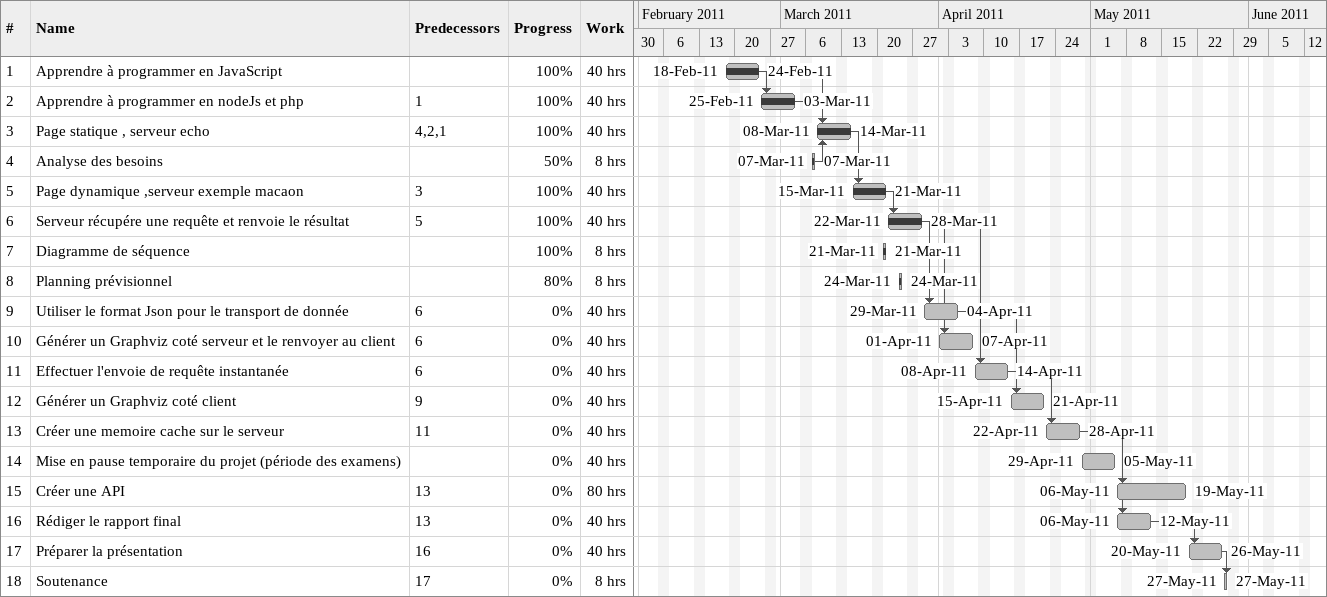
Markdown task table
| ID | Task | Start | Finish | Predecessors | % complete | Work (h) |
|---|---|---|---|---|---|---|
| 1 | Apprendre à programmer en JavaScript | 2011-02-18 | 2011-02-24 |  | 100 | 40 |
| 2 | Apprendre à programmer en nodeJs et php | 2011-02-25 | 2011-03-03 | 1 | 100 | 40 |
| 3 | Page statique , serveur echo | 2011-03-08 | 2011-03-14 | 4, 2, 1 | 100 | 40 |
| 4 | Analyse des besoins | 2011-03-07 | 2011-03-07 |  | 50 | 8 |
| 5 | Page dynamique ,serveur exemple macaon | 2011-03-15 | 2011-03-21 | 3 | 100 | 40 |
| 6 | Serveur récupére une requête et renvoie le résultat | 2011-03-22 | 2011-03-28 | 5 | 100 | 40 |
| 7 | Diagramme de séquence | 2011-03-21 | 2011-03-21 |  | 100 | 8 |
| 8 | Planning prévisionnel | 2011-03-24 | 2011-03-24 |  | 80 | 8 |
| 9 | Utiliser le format Json pour le transport de donnée | 2011-03-29 | 2011-04-04 | 6 | 0 | 40 |
| 10 | Générer un Graphviz coté serveur et le renvoyer au client | 2011-04-01 | 2011-04-07 | 6 | 0 | 40 |
| 11 | Effectuer l'envoie de requête instantanée | 2011-04-08 | 2011-04-14 | 6 | 0 | 40 |
| 12 | Générer un Graphviz coté client | 2011-04-15 | 2011-04-21 | 9 | 0 | 40 |
| 13 | Créer une memoire cache sur le serveur | 2011-04-22 | 2011-04-28 | 11 | 0 | 40 |
| 14 | Mise en pause temporaire du projet (période des examens) | 2011-04-29 | 2011-05-05 |  | 0 | 40 |
| 15 | Créer une API | 2011-05-06 | 2011-05-19 | 13 | 0 | 80 |
| 16 | Rédiger le rapport final | 2011-05-06 | 2011-05-12 | 13 | 0 | 40 |
| 17 | Préparer la présentation | 2011-05-20 | 2011-05-26 | 16 | 0 | 40 |
| 18 | Soutenance | 2011-05-27 | 2011-05-27 | 17 | 0 | 8 |
